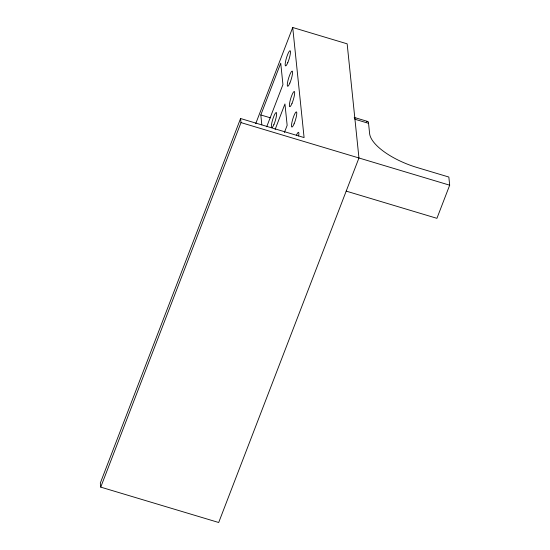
<?xml version="1.0" encoding="UTF-8"?>
<svg xmlns="http://www.w3.org/2000/svg" width="550" height="550" viewBox="0 0 550 550"><rect width="100%" height="100%" fill="white"/><g stroke="black" fill="none" stroke-linecap="round" stroke-linejoin="round"><path stroke-width="0.82" d="M292.717 27.5L304.088 137.576L240.577 118.525L100.32 483.044L100.739 487.121L218.694 522.5L358.951 157.981L347.153 43.828L292.717 27.5L255.722 123.64M100.739 487.121L240.996 122.602L240.577 118.525M261.827 124.829L260.81 114.95L280.734 63.167L282.941 84.576L266.695 126.796M275.137 129.429L284.941 103.936L287.155 125.345L284.398 132.509M366.603 121.901A19.25 3.424 -73.3 0 1 368.555 123.331L369.607 133.526A48.132 18.617 21 0 0 417.079 167.516L448.841 177.038L449.68 185.192L436.927 218.329L346.197 191.118M354.186 117.411L367.799 121.495M368.555 123.331L354.949 119.247A19.25 3.424 -73.3 0 0 354.468 117.645M260.81 114.95L270.538 117.865M240.996 122.602L449.68 185.192M296.374 135.328A7.941 1.416 -73.3 0 1 298.629 135.994M287.774 62.666A7.941 1.416 -73.3 0 0 290.132 50.744A7.941 1.416 -73.3 0 0 285.539 61.607A7.941 1.416 -73.3 0 0 287.774 62.666M289.877 83.05A7.941 1.416 -73.3 0 0 292.236 71.129A7.941 1.416 -73.3 0 0 287.643 81.991A7.941 1.416 -73.3 0 0 289.877 83.05M273.941 124.472A7.941 1.416 -73.3 0 0 276.299 112.551A7.941 1.416 -73.3 0 0 271.707 123.413A7.941 1.416 -73.3 0 0 273.941 124.472M291.988 103.434A7.941 1.416 -73.3 0 0 294.346 91.513A7.941 1.416 -73.3 0 0 289.747 102.376A7.941 1.416 -73.3 0 0 291.988 103.434M294.092 123.819A7.941 1.416 -73.3 0 0 296.45 111.897A7.941 1.416 -73.3 0 0 291.857 122.76A7.941 1.416 -73.3 0 0 294.092 123.819"/></g></svg>
